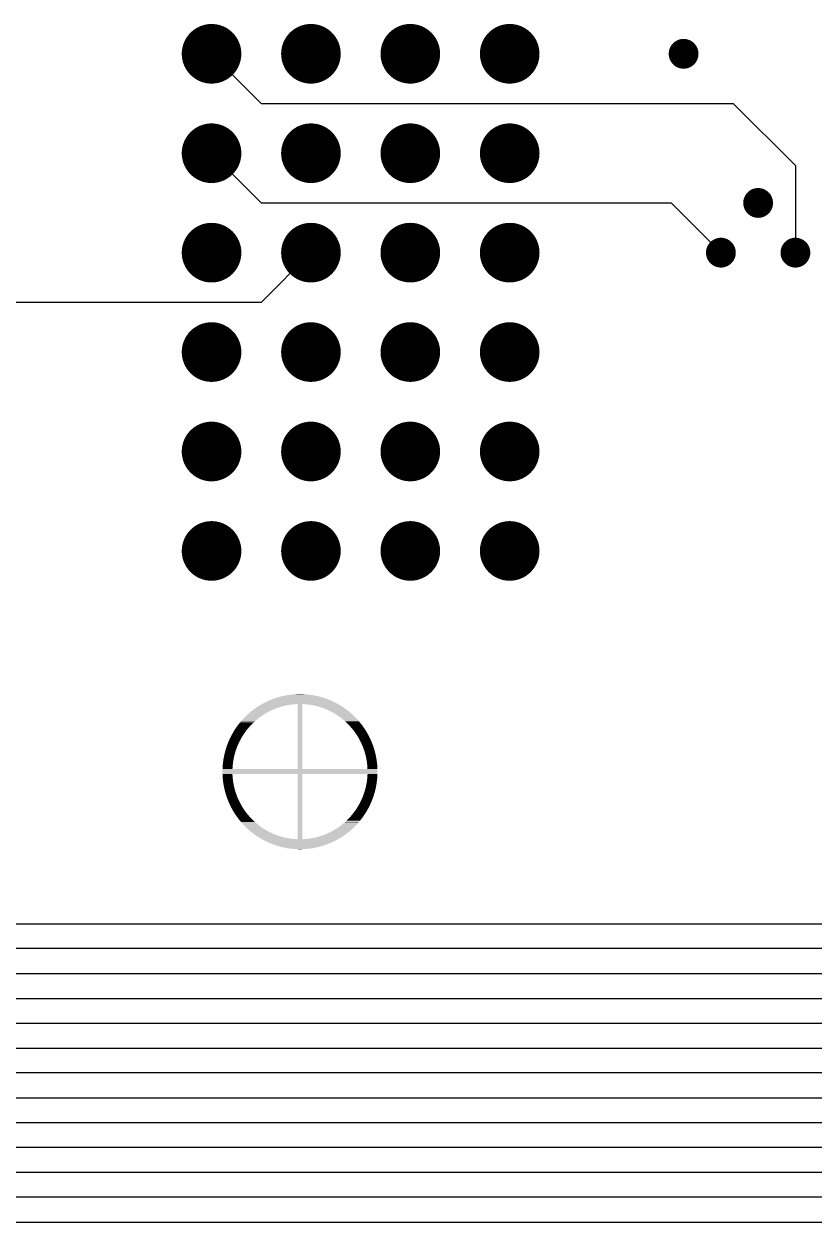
# Model space of a CAD drawing. Extents: x 295 to 953, y 10 to 290.
# Drawn here: x 651.51 to 671.7, y 103.99 to 134.6 of the extents above; entities that cross this region are included whole.
import ezdxf

# ---------------------------------------------------------------- set-up
doc = ezdxf.new("R2010")
doc.units = 0
doc.header["$LTSCALE"] = 5
doc.header["$MEASUREMENT"] = 0
doc.layers.get('0').update_dxf_attribs({"linetype": 'CONTINUOUS', "lineweight": 25})
doc.layers.add('DV-ABPB-A4_IN2', color=3, linetype='CONTINUOUS')

msp = doc.modelspace()

# ---------------------------------------------------------------- linework, layer by layer
at = {"color": 7}
for points, const_width in [([(655.919, 133.833, 1), (656.681, 133.833, 1)], 0.762), ([(658.459, 133.833, 1), (659.221, 133.833, 1)], 0.762), ([(660.999, 133.833, 1), (661.761, 133.833, 1)], 0.762), ([(663.539, 133.833, 1), (664.301, 133.833, 1)], 0.762), ([(668.174, 133.833, 1), (668.555, 133.833, 1)], 0.381), ([(655.919, 131.293, 1), (656.681, 131.293, 1)], 0.762), ([(658.459, 131.293, 1), (659.221, 131.293, 1)], 0.762), ([(660.999, 131.293, 1), (661.761, 131.293, 1)], 0.762), ([(663.539, 131.293, 1), (664.301, 131.293, 1)], 0.762), ([(670.079, 130.023, 1), (670.46, 130.023, 1)], 0.381), ([(655.919, 128.753, 1), (656.681, 128.753, 1)], 0.762), ([(658.459, 128.753, 1), (659.221, 128.753, 1)], 0.762), ([(660.999, 128.753, 1), (661.761, 128.753, 1)], 0.762), ([(663.539, 128.753, 1), (664.301, 128.753, 1)], 0.762), ([(669.127, 128.753, 1), (669.508, 128.753, 1)], 0.381), ([(671.032, 128.753, 1), (671.413, 128.753, 1)], 0.381), ([(655.919, 126.213, 1), (656.681, 126.213, 1)], 0.762), ([(658.459, 126.213, 1), (659.221, 126.213, 1)], 0.762), ([(660.999, 126.213, 1), (661.761, 126.213, 1)], 0.762), ([(663.539, 126.213, 1), (664.301, 126.213, 1)], 0.762), ([(655.919, 123.673, 1), (656.681, 123.673, 1)], 0.762), ([(658.459, 123.673, 1), (659.221, 123.673, 1)], 0.762), ([(660.999, 123.673, 1), (661.761, 123.673, 1)], 0.762), ([(663.539, 123.673, 1), (664.301, 123.673, 1)], 0.762), ([(655.919, 121.133, 1), (656.681, 121.133, 1)], 0.762), ([(658.459, 121.133, 1), (659.221, 121.133, 1)], 0.762), ([(660.999, 121.133, 1), (661.761, 121.133, 1)], 0.762), ([(663.539, 121.133, 1), (664.301, 121.133, 1)], 0.762)]:
    msp.add_lwpolyline(points, format="xyb", close=True, dxfattribs=dict(at, const_width=const_width))
for points in [[(657.592, 117.223), (657.642, 117.25), (659.529, 117.223), (659.479, 117.25)], [(657.642, 117.25), (657.647, 117.253), (659.479, 117.25), (659.473, 117.253)], [(657.647, 117.253), (657.699, 117.279), (659.473, 117.253), (659.422, 117.279)], [(657.699, 117.279), (657.704, 117.281), (659.422, 117.279), (659.416, 117.281)], [(657.704, 117.281), (657.757, 117.305), (659.416, 117.281), (659.364, 117.305)], [(657.757, 117.305), (657.762, 117.308), (659.364, 117.305), (659.359, 117.308)], [(657.762, 117.308), (657.815, 117.33), (659.359, 117.308), (659.306, 117.33)], [(657.815, 117.33), (657.82, 117.332), (659.306, 117.33), (659.3, 117.332)], [(657.82, 117.332), (657.874, 117.353), (659.3, 117.332), (659.247, 117.353)], [(657.874, 117.353), (657.88, 117.355), (659.247, 117.353), (659.241, 117.355)], [(657.88, 117.355), (657.934, 117.374), (659.241, 117.355), (659.187, 117.374)], [(657.934, 117.374), (657.939, 117.376), (659.187, 117.374), (659.181, 117.376)], [(657.939, 117.376), (657.995, 117.393), (659.181, 117.376), (659.126, 117.393)], [(657.995, 117.393), (658, 117.395), (659.126, 117.393), (659.12, 117.395)], [(658, 117.395), (658.056, 117.41), (659.12, 117.395), (659.065, 117.41)], [(658.056, 117.41), (658.061, 117.412), (659.065, 117.41), (659.059, 117.412)], [(658.061, 117.412), (658.117, 117.425), (659.059, 117.412), (659.004, 117.425)], [(658.117, 117.425), (658.123, 117.427), (659.004, 117.425), (658.997, 117.427)], [(658.123, 117.427), (658.179, 117.439), (658.997, 117.427), (658.942, 117.439)], [(658.179, 117.439), (658.185, 117.44), (658.942, 117.439), (658.935, 117.44)], [(658.185, 117.44), (658.242, 117.45), (658.935, 117.44), (658.879, 117.45)], [(658.242, 117.45), (658.247, 117.451), (658.879, 117.45), (658.873, 117.451)], [(658.247, 117.451), (658.305, 117.459), (658.873, 117.451), (658.816, 117.459)], [(658.305, 117.459), (658.31, 117.46), (658.816, 117.459), (658.81, 117.46)], [(658.31, 117.46), (658.368, 117.466), (658.81, 117.46), (658.753, 117.466)], [(658.368, 117.466), (658.373, 117.467), (658.753, 117.466), (658.746, 117.467)], [(658.373, 117.467), (658.432, 117.471), (658.746, 117.467), (658.69, 117.471)], [(658.432, 117.471), (658.436, 117.472), (658.69, 117.471), (658.682, 117.472)], [(658.436, 117.472), (658.496, 117.475), (658.682, 117.472), (658.627, 117.475)], [(658.496, 117.475), (658.5, 117.475), (658.627, 117.475), (658.616, 117.475)], [(658.5, 117.475), (658.563, 117.476), (658.616, 117.475), (658.563, 117.476)], [(657.165, 116.9), (657.185, 116.921), (657.557, 116.9), (657.587, 116.921)], [(657.185, 116.921), (657.199, 116.934), (657.587, 116.921), (657.606, 116.934)], [(657.199, 116.934), (657.232, 116.964), (657.606, 116.934), (657.653, 116.964)], [(657.232, 116.964), (657.234, 116.966), (657.653, 116.964), (657.656, 116.966)], [(657.234, 116.966), (657.268, 116.996), (657.656, 116.966), (657.707, 116.996)], [(657.268, 116.996), (657.279, 117.006), (657.707, 116.996), (657.725, 117.006)], [(657.279, 117.006), (657.302, 117.024), (657.725, 117.006), (657.759, 117.024)], [(657.302, 117.024), (657.328, 117.046), (657.759, 117.024), (657.802, 117.046)], [(657.328, 117.046), (657.335, 117.051), (657.802, 117.046), (657.812, 117.051)], [(657.335, 117.051), (657.367, 117.076), (657.812, 117.051), (657.865, 117.076)], [(657.367, 117.076), (657.379, 117.085), (657.865, 117.076), (657.887, 117.085)], [(657.379, 117.085), (657.398, 117.099), (657.887, 117.085), (657.92, 117.099)], [(657.398, 117.099), (657.427, 117.12), (657.92, 117.099), (657.975, 117.12)], [(657.427, 117.12), (657.43, 117.122), (657.975, 117.12), (657.982, 117.122)], [(657.43, 117.122), (657.455, 117.139), (657.982, 117.122), (658.031, 117.139)], [(657.455, 117.139), (657.481, 117.156), (658.031, 117.139), (658.088, 117.156)], [(657.481, 117.156), (657.483, 117.157), (658.088, 117.156), (658.093, 117.157)], [(657.483, 117.157), (657.505, 117.171), (658.093, 117.157), (658.145, 117.171)], [(657.505, 117.171), (657.526, 117.184), (658.145, 117.171), (658.203, 117.184)], [(657.526, 117.184), (657.537, 117.191), (658.203, 117.184), (658.236, 117.191)], [(657.537, 117.191), (657.545, 117.196), (658.236, 117.191), (658.261, 117.196)], [(657.545, 117.196), (657.561, 117.205), (658.261, 117.196), (658.32, 117.205)], [(657.561, 117.205), (657.573, 117.212), (658.32, 117.205), (658.379, 117.212)], [(657.573, 117.212), (657.582, 117.217), (658.379, 117.212), (658.438, 117.217)], [(657.582, 117.217), (657.588, 117.221), (658.438, 117.217), (658.497, 117.221)], [(657.588, 117.221), (657.592, 117.223), (659.533, 117.221), (659.529, 117.223)], [(658.497, 115.558), (658.497, 117.221), (658.624, 115.558), (658.624, 117.221)], [(658.64, 117.22), (658.624, 117.221), (659.534, 117.22), (659.533, 117.221)], [(658.662, 117.219), (658.64, 117.22), (659.536, 117.219), (659.534, 117.22)], [(658.721, 117.214), (658.662, 117.219), (659.544, 117.214), (659.536, 117.219)], [(658.78, 117.208), (658.721, 117.214), (659.555, 117.208), (659.544, 117.214)], [(658.839, 117.199), (658.78, 117.208), (659.57, 117.199), (659.555, 117.208)], [(658.897, 117.189), (658.839, 117.199), (659.588, 117.189), (659.57, 117.199)], [(658.901, 117.188), (658.897, 117.189), (659.589, 117.188), (659.588, 117.189)], [(658.955, 117.176), (658.901, 117.188), (659.608, 117.176), (659.589, 117.188)], [(659.013, 117.161), (658.955, 117.176), (659.631, 117.161), (659.608, 117.176)], [(659.039, 117.154), (659.013, 117.161), (659.643, 117.154), (659.631, 117.161)], [(659.069, 117.145), (659.039, 117.154), (659.656, 117.145), (659.643, 117.154)], [(659.126, 117.127), (659.069, 117.145), (659.683, 117.127), (659.656, 117.145)], [(659.148, 117.118), (659.126, 117.127), (659.695, 117.118), (659.683, 117.127)], [(659.181, 117.106), (659.148, 117.118), (659.712, 117.106), (659.695, 117.118)], [(659.236, 117.084), (659.181, 117.106), (659.743, 117.084), (659.712, 117.106)], [(659.242, 117.081), (659.236, 117.084), (659.747, 117.081), (659.743, 117.084)], [(659.29, 117.06), (659.242, 117.081), (659.774, 117.06), (659.747, 117.081)], [(659.326, 117.042), (659.29, 117.06), (659.797, 117.042), (659.774, 117.06)], [(659.344, 117.034), (659.326, 117.042), (659.807, 117.034), (659.797, 117.042)], [(659.396, 117.006), (659.344, 117.034), (659.841, 117.006), (659.807, 117.034)], [(659.403, 117.002), (659.396, 117.006), (659.846, 117.002), (659.841, 117.006)], [(659.447, 116.977), (659.403, 117.002), (659.875, 116.977), (659.846, 117.002)], [(659.474, 116.96), (659.447, 116.977), (659.893, 116.96), (659.875, 116.977)], [(659.498, 116.945), (659.474, 116.96), (659.909, 116.945), (659.893, 116.96)], [(659.54, 116.917), (659.498, 116.945), (659.94, 116.917), (659.909, 116.945)], [(656.903, 116.579), (656.931, 116.621), (657.216, 116.579), (657.251, 116.621)], [(656.931, 116.621), (656.938, 116.632), (657.251, 116.621), (657.261, 116.632)], [(656.938, 116.632), (656.963, 116.666), (657.261, 116.632), (657.291, 116.666)], [(656.963, 116.666), (656.975, 116.683), (657.291, 116.666), (657.308, 116.683)], [(656.975, 116.683), (656.995, 116.708), (657.308, 116.683), (657.332, 116.708)], [(656.995, 116.708), (657.014, 116.733), (657.332, 116.708), (657.357, 116.733)], [(657.014, 116.733), (657.028, 116.75), (657.357, 116.733), (657.374, 116.75)], [(657.028, 116.75), (657.055, 116.782), (657.374, 116.75), (657.41, 116.782)], [(657.055, 116.782), (657.061, 116.79), (657.41, 116.782), (657.418, 116.79)], [(657.061, 116.79), (657.095, 116.828), (657.418, 116.79), (657.463, 116.828)], [(657.095, 116.828), (657.097, 116.83), (657.463, 116.828), (657.465, 116.83)], [(657.097, 116.83), (657.13, 116.865), (657.465, 116.83), (657.509, 116.865)], [(657.13, 116.865), (657.14, 116.876), (657.509, 116.865), (657.524, 116.876)], [(657.14, 116.876), (657.165, 116.9), (657.524, 116.876), (657.557, 116.9)], [(659.547, 116.912), (659.54, 116.917), (659.944, 116.912), (659.94, 116.917)], [(659.595, 116.878), (659.547, 116.912), (659.979, 116.878), (659.944, 116.912)], [(659.602, 116.872), (659.595, 116.878), (659.985, 116.872), (659.979, 116.878)], [(659.642, 116.841), (659.602, 116.872), (660.013, 116.841), (659.985, 116.872)], [(659.661, 116.825), (659.642, 116.841), (660.028, 116.825), (660.013, 116.841)], [(659.687, 116.803), (659.661, 116.825), (660.047, 116.803), (660.028, 116.825)], [(659.716, 116.778), (659.687, 116.803), (660.07, 116.778), (660.047, 116.803)], [(659.731, 116.764), (659.716, 116.778), (660.081, 116.764), (660.07, 116.778)], [(659.768, 116.729), (659.731, 116.764), (660.11, 116.729), (660.081, 116.764)], [(659.774, 116.723), (659.768, 116.729), (660.114, 116.723), (660.11, 116.729)], [(659.816, 116.681), (659.774, 116.723), (660.147, 116.681), (660.114, 116.723)], [(659.818, 116.678), (659.816, 116.681), (660.149, 116.678), (660.147, 116.681)], [(659.856, 116.637), (659.818, 116.678), (660.179, 116.637), (660.149, 116.678)], [(659.864, 116.627), (659.856, 116.637), (660.186, 116.627), (660.179, 116.637)], [(659.894, 116.592), (659.864, 116.627), (660.21, 116.592), (660.186, 116.627)], [(656.751, 116.301), (656.764, 116.33), (657.033, 116.301), (657.049, 116.33)], [(656.764, 116.33), (656.778, 116.359), (657.049, 116.33), (657.065, 116.359)], [(656.778, 116.359), (656.789, 116.382), (657.065, 116.359), (657.078, 116.382)], [(656.789, 116.382), (656.806, 116.415), (657.078, 116.382), (657.099, 116.415)], [(656.806, 116.415), (656.815, 116.432), (657.099, 116.415), (657.11, 116.432)], [(656.815, 116.432), (656.837, 116.471), (657.11, 116.432), (657.136, 116.471)], [(656.837, 116.471), (656.842, 116.481), (657.136, 116.471), (657.143, 116.481)], [(656.842, 116.481), (656.869, 116.526), (657.143, 116.481), (657.175, 116.526)], [(656.869, 116.526), (656.871, 116.529), (657.175, 116.526), (657.177, 116.529)], [(656.871, 116.529), (656.9, 116.576), (657.177, 116.529), (657.214, 116.576)], [(656.9, 116.576), (656.903, 116.579), (657.214, 116.576), (657.216, 116.579)], [(659.908, 116.574), (659.894, 116.592), (660.221, 116.574), (660.21, 116.592)], [(659.931, 116.546), (659.908, 116.574), (660.239, 116.546), (660.221, 116.574)], [(659.949, 116.521), (659.931, 116.546), (660.255, 116.521), (660.239, 116.546)], [(659.966, 116.498), (659.949, 116.521), (660.268, 116.498), (660.255, 116.521)], [(659.988, 116.466), (659.966, 116.498), (660.287, 116.466), (660.268, 116.498)], [(660, 116.449), (659.988, 116.466), (660.296, 116.449), (660.287, 116.466)], [(660.025, 116.41), (660, 116.449), (660.317, 116.41), (660.296, 116.449)], [(660.032, 116.399), (660.025, 116.41), (660.323, 116.399), (660.317, 116.41)], [(660.059, 116.353), (660.032, 116.399), (660.346, 116.353), (660.323, 116.399)], [(660.062, 116.348), (660.059, 116.353), (660.348, 116.348), (660.346, 116.353)], [(660.09, 116.296), (660.062, 116.348), (660.372, 116.296), (660.348, 116.348)], [(656.631, 115.947), (656.645, 116.002), (656.893, 115.947), (656.909, 116.002)], [(656.645, 116.002), (656.646, 116.004), (656.909, 116.002), (656.91, 116.004)], [(656.646, 116.004), (656.662, 116.06), (656.91, 116.004), (656.928, 116.06)], [(656.662, 116.06), (656.663, 116.063), (656.928, 116.06), (656.93, 116.063)], [(656.663, 116.063), (656.679, 116.116), (656.93, 116.063), (656.949, 116.116)], [(656.679, 116.116), (656.682, 116.124), (656.949, 116.116), (656.952, 116.124)], [(656.682, 116.124), (656.698, 116.17), (656.952, 116.124), (656.971, 116.17)], [(656.698, 116.17), (656.703, 116.184), (656.971, 116.17), (656.977, 116.184)], [(656.703, 116.184), (656.719, 116.225), (656.977, 116.184), (656.995, 116.225)], [(656.719, 116.225), (656.726, 116.243), (656.995, 116.225), (657.004, 116.243)], [(656.726, 116.243), (656.741, 116.278), (657.004, 116.243), (657.021, 116.278)], [(656.741, 116.278), (656.751, 116.301), (657.021, 116.278), (657.033, 116.301)], [(660.117, 116.243), (660.09, 116.296), (660.394, 116.243), (660.372, 116.296)], [(660.12, 116.237), (660.117, 116.243), (660.397, 116.237), (660.394, 116.243)], [(660.142, 116.189), (660.12, 116.237), (660.415, 116.189), (660.397, 116.237)], [(660.146, 116.178), (660.142, 116.189), (660.42, 116.178), (660.415, 116.189)], [(660.164, 116.135), (660.146, 116.178), (660.435, 116.135), (660.42, 116.178)], [(660.171, 116.118), (660.164, 116.135), (660.441, 116.118), (660.435, 116.135)], [(660.185, 116.079), (660.171, 116.118), (660.453, 116.079), (660.441, 116.118)], [(660.193, 116.058), (660.185, 116.079), (660.46, 116.058), (660.453, 116.079)], [(660.205, 116.023), (660.193, 116.058), (660.469, 116.023), (660.46, 116.058)], [(660.213, 115.997), (660.205, 116.023), (660.477, 115.997), (660.469, 116.023)], [(656.589, 115.691), (656.592, 115.714), (656.845, 115.691), (656.847, 115.714)], [(656.592, 115.714), (656.596, 115.754), (656.847, 115.714), (656.853, 115.754)], [(656.596, 115.754), (656.599, 115.773), (656.853, 115.754), (656.856, 115.773)], [(656.599, 115.773), (656.605, 115.816), (656.856, 115.773), (656.864, 115.816)], [(656.605, 115.816), (656.608, 115.831), (656.864, 115.816), (656.866, 115.831)], [(656.608, 115.831), (656.617, 115.879), (656.866, 115.831), (656.877, 115.879)], [(656.617, 115.879), (656.619, 115.889), (656.877, 115.879), (656.879, 115.889)], [(656.619, 115.889), (656.63, 115.941), (656.879, 115.889), (656.892, 115.941)], [(656.63, 115.941), (656.631, 115.947), (656.892, 115.941), (656.893, 115.947)], [(660.222, 115.967), (660.213, 115.997), (660.484, 115.967), (660.477, 115.997)], [(660.23, 115.935), (660.222, 115.967), (660.492, 115.935), (660.484, 115.967)], [(660.237, 115.909), (660.23, 115.935), (660.497, 115.909), (660.492, 115.935)], [(660.245, 115.873), (660.237, 115.909), (660.505, 115.873), (660.497, 115.909)], [(660.25, 115.852), (660.245, 115.873), (660.509, 115.852), (660.505, 115.873)], [(660.258, 115.81), (660.25, 115.852), (660.516, 115.81), (660.509, 115.852)], [(660.261, 115.793), (660.258, 115.81), (660.519, 115.793), (660.516, 115.81)], [(660.269, 115.748), (660.261, 115.793), (660.525, 115.748), (660.519, 115.793)], [(660.271, 115.735), (660.269, 115.748), (660.527, 115.735), (660.525, 115.748)], [(660.277, 115.685), (660.271, 115.735), (660.532, 115.685), (660.527, 115.735)], [(656.579, 115.495), (656.58, 115.558), (660.541, 115.495), (660.54, 115.558)], [(656.58, 115.431), (656.579, 115.495), (660.54, 115.431), (660.541, 115.495)], [(656.58, 115.564), (656.582, 115.597), (656.835, 115.564), (656.836, 115.597)], [(656.58, 115.558), (656.58, 115.564), (656.834, 115.558), (656.835, 115.564)], [(656.583, 115.372), (656.58, 115.431), (656.837, 115.372), (656.834, 115.431)], [(656.582, 115.597), (656.584, 115.627), (656.836, 115.597), (656.838, 115.627)], [(656.584, 115.627), (656.586, 115.656), (656.838, 115.627), (656.841, 115.656)], [(656.586, 115.656), (656.589, 115.691), (656.841, 115.656), (656.845, 115.691)], [(658.497, 113.768), (658.497, 115.431), (658.624, 113.768), (658.624, 115.431)], [(660.278, 115.676), (660.277, 115.685), (660.533, 115.676), (660.532, 115.685)], [(660.283, 115.621), (660.278, 115.676), (660.537, 115.621), (660.533, 115.676)], [(660.282, 115.362), (660.284, 115.392), (660.537, 115.362), (660.539, 115.392)], [(660.283, 115.617), (660.283, 115.621), (660.538, 115.617), (660.537, 115.621)], [(660.286, 115.558), (660.283, 115.617), (660.54, 115.558), (660.538, 115.617)], [(660.284, 115.392), (660.286, 115.425), (660.539, 115.392), (660.54, 115.425)], [(660.286, 115.425), (660.286, 115.431), (660.54, 115.425), (660.54, 115.431)], [(656.583, 115.368), (656.583, 115.372), (656.838, 115.368), (656.837, 115.372)], [(656.588, 115.313), (656.583, 115.368), (656.843, 115.313), (656.838, 115.368)], [(656.588, 115.304), (656.588, 115.313), (656.844, 115.304), (656.843, 115.313)], [(656.594, 115.254), (656.588, 115.304), (656.85, 115.254), (656.844, 115.304)], [(656.595, 115.241), (656.594, 115.254), (656.852, 115.241), (656.85, 115.254)], [(656.602, 115.196), (656.595, 115.241), (656.859, 115.196), (656.852, 115.241)], [(656.604, 115.179), (656.602, 115.196), (656.862, 115.179), (656.859, 115.196)], [(656.612, 115.137), (656.604, 115.179), (656.87, 115.137), (656.862, 115.179)], [(656.616, 115.116), (656.612, 115.137), (656.875, 115.116), (656.87, 115.137)], [(656.623, 115.08), (656.616, 115.116), (656.884, 115.08), (656.875, 115.116)], [(660.229, 115.048), (660.242, 115.1), (660.491, 115.048), (660.502, 115.1)], [(660.242, 115.1), (660.244, 115.11), (660.502, 115.1), (660.504, 115.11)], [(660.244, 115.11), (660.254, 115.158), (660.504, 115.11), (660.512, 115.158)], [(660.254, 115.158), (660.257, 115.173), (660.512, 115.158), (660.515, 115.173)], [(660.257, 115.173), (660.265, 115.216), (660.515, 115.173), (660.522, 115.216)], [(660.265, 115.216), (660.268, 115.235), (660.522, 115.216), (660.524, 115.235)], [(660.268, 115.235), (660.273, 115.275), (660.524, 115.235), (660.529, 115.275)], [(660.273, 115.275), (660.276, 115.298), (660.529, 115.275), (660.532, 115.298)], [(660.276, 115.298), (660.28, 115.333), (660.532, 115.298), (660.535, 115.333)], [(660.28, 115.333), (660.282, 115.362), (660.535, 115.333), (660.537, 115.362)], [(656.629, 115.054), (656.623, 115.08), (656.89, 115.054), (656.884, 115.08)], [(656.636, 115.022), (656.629, 115.054), (656.899, 115.022), (656.89, 115.054)], [(656.644, 114.992), (656.636, 115.022), (656.908, 114.992), (656.899, 115.022)], [(656.651, 114.966), (656.644, 114.992), (656.916, 114.966), (656.908, 114.992)], [(656.661, 114.931), (656.651, 114.966), (656.928, 114.931), (656.916, 114.966)], [(656.668, 114.91), (656.661, 114.931), (656.935, 114.91), (656.928, 114.931)], [(656.68, 114.871), (656.668, 114.91), (656.95, 114.871), (656.935, 114.91)], [(656.686, 114.854), (656.68, 114.871), (656.956, 114.854), (656.95, 114.871)], [(656.701, 114.811), (656.686, 114.854), (656.974, 114.811), (656.956, 114.854)], [(656.705, 114.8), (656.701, 114.811), (656.979, 114.8), (656.974, 114.811)], [(656.724, 114.752), (656.705, 114.8), (657.001, 114.752), (656.979, 114.8)], [(660.126, 114.764), (660.144, 114.805), (660.402, 114.764), (660.418, 114.805)], [(660.144, 114.805), (660.15, 114.819), (660.418, 114.805), (660.422, 114.819)], [(660.15, 114.819), (660.169, 114.865), (660.422, 114.819), (660.439, 114.865)], [(660.169, 114.865), (660.172, 114.873), (660.439, 114.865), (660.442, 114.873)], [(660.172, 114.873), (660.191, 114.926), (660.442, 114.873), (660.458, 114.926)], [(660.191, 114.926), (660.192, 114.929), (660.458, 114.926), (660.459, 114.929)], [(660.192, 114.929), (660.211, 114.985), (660.459, 114.929), (660.475, 114.985)], [(660.211, 114.987), (660.227, 115.042), (660.475, 114.987), (660.489, 115.042)], [(660.211, 114.985), (660.211, 114.987), (660.475, 114.985), (660.475, 114.987)], [(660.227, 115.042), (660.229, 115.048), (660.489, 115.042), (660.491, 115.048)], [(656.726, 114.746), (656.724, 114.752), (657.004, 114.746), (657.001, 114.752)], [(656.748, 114.693), (656.726, 114.746), (657.03, 114.693), (657.004, 114.746)], [(656.773, 114.641), (656.749, 114.693), (657.059, 114.641), (657.03, 114.693)], [(656.775, 114.636), (656.773, 114.641), (657.062, 114.636), (657.059, 114.641)], [(656.798, 114.59), (656.775, 114.636), (657.089, 114.59), (657.062, 114.636)], [(656.803, 114.579), (656.798, 114.59), (657.096, 114.579), (657.089, 114.59)], [(656.824, 114.54), (656.803, 114.579), (657.121, 114.54), (657.096, 114.579)], [(656.834, 114.523), (656.824, 114.54), (657.132, 114.523), (657.121, 114.54)], [(656.852, 114.491), (656.834, 114.523), (657.154, 114.491), (657.132, 114.523)], [(656.866, 114.468), (656.852, 114.491), (657.171, 114.468), (657.154, 114.491)], [(659.946, 114.463), (659.978, 114.508), (660.252, 114.463), (660.278, 114.508)], [(659.978, 114.508), (659.985, 114.518), (660.278, 114.508), (660.284, 114.518)], [(659.985, 114.518), (660.011, 114.557), (660.284, 114.518), (660.306, 114.557)], [(660.011, 114.557), (660.021, 114.574), (660.306, 114.557), (660.314, 114.574)], [(660.021, 114.574), (660.042, 114.607), (660.314, 114.574), (660.332, 114.607)], [(660.042, 114.607), (660.055, 114.63), (660.332, 114.607), (660.343, 114.63)], [(660.055, 114.63), (660.072, 114.659), (660.343, 114.63), (660.356, 114.659)], [(660.072, 114.659), (660.087, 114.688), (660.356, 114.659), (660.37, 114.688)], [(660.087, 114.688), (660.1, 114.711), (660.37, 114.688), (660.38, 114.711)], [(660.1, 114.711), (660.117, 114.746), (660.38, 114.711), (660.395, 114.746)], [(660.117, 114.746), (660.126, 114.764), (660.395, 114.746), (660.402, 114.764)], [(656.881, 114.443), (656.866, 114.468), (657.19, 114.443), (657.171, 114.468)], [(656.899, 114.415), (656.881, 114.443), (657.213, 114.415), (657.19, 114.443)], [(656.911, 114.397), (656.899, 114.415), (657.227, 114.397), (657.213, 114.415)], [(656.935, 114.362), (656.911, 114.397), (657.256, 114.362), (657.227, 114.397)], [(656.942, 114.352), (656.935, 114.362), (657.265, 114.352), (657.256, 114.362)], [(656.972, 114.311), (656.942, 114.352), (657.303, 114.311), (657.265, 114.352)], [(656.974, 114.308), (656.972, 114.311), (657.305, 114.308), (657.303, 114.311)], [(657.006, 114.266), (656.974, 114.308), (657.346, 114.266), (657.305, 114.308)], [(657.011, 114.26), (657.006, 114.266), (657.352, 114.26), (657.346, 114.266)], [(657.04, 114.225), (657.011, 114.26), (657.389, 114.225), (657.352, 114.26)], [(657.051, 114.211), (657.04, 114.225), (657.405, 114.211), (657.389, 114.225)], [(657.073, 114.186), (657.051, 114.211), (657.433, 114.186), (657.405, 114.211)], [(657.093, 114.164), (657.073, 114.186), (657.46, 114.164), (657.433, 114.186)], [(659.658, 114.161), (659.703, 114.199), (660.025, 114.161), (660.059, 114.199)], [(659.703, 114.199), (659.711, 114.207), (660.059, 114.199), (660.066, 114.207)], [(659.711, 114.207), (659.747, 114.239), (660.066, 114.207), (660.093, 114.239)], [(659.747, 114.239), (659.763, 114.256), (660.093, 114.239), (660.106, 114.256)], [(659.763, 114.256), (659.789, 114.281), (660.106, 114.256), (660.126, 114.281)], [(659.789, 114.281), (659.813, 114.306), (660.126, 114.281), (660.145, 114.306)], [(659.813, 114.306), (659.83, 114.323), (660.145, 114.306), (660.158, 114.323)], [(659.83, 114.323), (659.86, 114.357), (660.158, 114.323), (660.182, 114.357)], [(659.86, 114.357), (659.869, 114.368), (660.182, 114.357), (660.19, 114.368)], [(659.869, 114.368), (659.904, 114.41), (660.19, 114.368), (660.218, 114.41)], [(659.904, 114.41), (659.907, 114.413), (660.218, 114.41), (660.22, 114.413)], [(659.907, 114.413), (659.943, 114.46), (660.22, 114.413), (660.25, 114.46)], [(659.943, 114.46), (659.946, 114.463), (660.25, 114.46), (660.252, 114.463)], [(657.108, 114.148), (657.093, 114.164), (657.479, 114.148), (657.46, 114.164)], [(657.136, 114.117), (657.108, 114.148), (657.518, 114.117), (657.479, 114.148)], [(657.142, 114.111), (657.136, 114.117), (657.526, 114.111), (657.518, 114.117)], [(657.177, 114.077), (657.142, 114.111), (657.574, 114.077), (657.526, 114.111)], [(657.181, 114.072), (657.177, 114.077), (657.58, 114.072), (657.574, 114.077)], [(657.211, 114.044), (657.181, 114.072), (657.623, 114.044), (657.58, 114.072)], [(657.227, 114.029), (657.211, 114.044), (657.647, 114.029), (657.623, 114.044)], [(657.246, 114.012), (657.227, 114.029), (657.673, 114.012), (657.647, 114.029)], [(657.275, 113.987), (657.246, 114.012), (657.718, 113.987), (657.673, 114.012)], [(657.28, 113.983), (657.275, 113.987), (657.725, 113.983), (657.718, 113.987)], [(657.313, 113.955), (657.28, 113.983), (657.777, 113.955), (657.725, 113.983)], [(657.324, 113.947), (657.313, 113.955), (657.794, 113.947), (657.777, 113.955)], [(657.346, 113.929), (657.324, 113.947), (657.83, 113.929), (657.794, 113.947)], [(657.374, 113.908), (657.346, 113.929), (657.878, 113.908), (657.83, 113.929)], [(657.378, 113.905), (657.374, 113.908), (657.884, 113.905), (657.878, 113.908)], [(657.408, 113.883), (657.378, 113.905), (657.939, 113.883), (657.884, 113.905)], [(657.425, 113.871), (657.408, 113.883), (657.973, 113.871), (657.939, 113.883)], [(657.437, 113.862), (657.425, 113.871), (657.995, 113.862), (657.973, 113.871)], [(657.465, 113.844), (657.437, 113.862), (658.051, 113.844), (657.995, 113.862)], [(659.089, 113.85), (659.139, 113.867), (659.665, 113.85), (659.69, 113.867)], [(659.139, 113.867), (659.145, 113.869), (659.69, 113.867), (659.693, 113.869)], [(659.145, 113.869), (659.201, 113.89), (659.693, 113.869), (659.723, 113.89)], [(659.201, 113.89), (659.234, 113.904), (659.723, 113.89), (659.742, 113.904)], [(659.234, 113.904), (659.255, 113.913), (659.742, 113.904), (659.754, 113.913)], [(659.255, 113.913), (659.309, 113.938), (659.754, 113.913), (659.786, 113.938)], [(659.309, 113.938), (659.319, 113.943), (659.786, 113.938), (659.792, 113.943)], [(659.319, 113.943), (659.362, 113.965), (659.792, 113.943), (659.819, 113.965)], [(659.362, 113.965), (659.396, 113.983), (659.819, 113.965), (659.841, 113.983)], [(659.396, 113.983), (659.414, 113.993), (659.841, 113.983), (659.853, 113.993)], [(659.414, 113.993), (659.465, 114.023), (659.853, 113.993), (659.887, 114.023)], [(659.465, 114.023), (659.468, 114.025), (659.887, 114.023), (659.889, 114.025)], [(659.468, 114.025), (659.515, 114.055), (659.889, 114.025), (659.921, 114.055)], [(659.515, 114.055), (659.534, 114.068), (659.921, 114.055), (659.935, 114.068)], [(659.534, 114.068), (659.564, 114.089), (659.935, 114.068), (659.956, 114.089)], [(659.564, 114.089), (659.597, 114.113), (659.956, 114.089), (659.98, 114.113)], [(659.597, 114.113), (659.611, 114.124), (659.98, 114.113), (659.991, 114.124)], [(659.611, 114.124), (659.656, 114.159), (659.991, 114.124), (660.024, 114.159)], [(659.656, 114.159), (659.658, 114.161), (660.024, 114.159), (660.025, 114.161)], [(657.478, 113.835), (657.465, 113.844), (658.082, 113.835), (658.051, 113.844)], [(657.49, 113.828), (657.478, 113.835), (658.108, 113.828), (658.082, 113.835)], [(657.513, 113.813), (657.49, 113.828), (658.165, 113.813), (658.108, 113.828)], [(657.532, 113.801), (657.513, 113.813), (658.22, 113.801), (658.165, 113.813)], [(657.533, 113.8), (657.532, 113.801), (658.223, 113.8), (658.22, 113.801)], [(657.551, 113.79), (657.533, 113.8), (658.282, 113.79), (658.223, 113.8)], [(657.566, 113.781), (657.551, 113.79), (658.34, 113.781), (658.282, 113.79)], [(657.577, 113.775), (657.566, 113.781), (658.399, 113.775), (658.34, 113.781)], [(657.584, 113.77), (657.577, 113.775), (658.458, 113.77), (658.399, 113.775)], [(657.586, 113.769), (657.584, 113.77), (658.481, 113.769), (658.458, 113.77)], [(657.588, 113.768), (657.586, 113.769), (658.497, 113.768), (658.481, 113.769)], [(657.592, 113.766), (657.588, 113.768), (659.529, 113.766), (659.533, 113.768)], [(657.642, 113.739), (657.592, 113.766), (659.478, 113.739), (659.529, 113.766)], [(657.648, 113.736), (657.642, 113.739), (659.473, 113.736), (659.478, 113.739)], [(657.699, 113.71), (657.648, 113.736), (659.422, 113.71), (659.473, 113.736)], [(657.704, 113.708), (657.699, 113.71), (659.416, 113.708), (659.422, 113.71)], [(657.756, 113.684), (657.704, 113.708), (659.364, 113.684), (659.416, 113.708)], [(657.762, 113.681), (657.756, 113.684), (659.359, 113.681), (659.364, 113.684)], [(657.815, 113.659), (657.762, 113.681), (659.306, 113.659), (659.359, 113.681)], [(657.821, 113.657), (657.815, 113.659), (659.3, 113.657), (659.306, 113.659)], [(657.874, 113.636), (657.821, 113.657), (659.246, 113.636), (659.3, 113.657)], [(657.88, 113.634), (657.874, 113.636), (659.241, 113.634), (659.246, 113.636)], [(657.934, 113.615), (657.88, 113.634), (659.187, 113.615), (659.241, 113.634)], [(657.94, 113.613), (657.934, 113.615), (659.181, 113.613), (659.187, 113.615)], [(657.994, 113.596), (657.94, 113.613), (659.126, 113.596), (659.181, 113.613)], [(658, 113.594), (657.994, 113.596), (659.121, 113.594), (659.126, 113.596)], [(658.055, 113.579), (658, 113.594), (659.065, 113.579), (659.121, 113.594)], [(658.062, 113.577), (658.055, 113.579), (659.059, 113.577), (659.065, 113.579)], [(658.117, 113.564), (658.062, 113.577), (659.003, 113.564), (659.059, 113.577)], [(658.123, 113.562), (658.117, 113.564), (658.998, 113.562), (659.003, 113.564)], [(658.179, 113.55), (658.123, 113.562), (658.941, 113.55), (658.998, 113.562)], [(658.624, 113.768), (658.683, 113.772), (659.533, 113.768), (659.538, 113.772)], [(658.683, 113.772), (658.742, 113.777), (659.538, 113.772), (659.547, 113.777)], [(658.742, 113.777), (658.801, 113.784), (659.547, 113.777), (659.56, 113.784)], [(658.801, 113.784), (658.859, 113.793), (659.56, 113.784), (659.576, 113.793)], [(658.859, 113.793), (658.884, 113.798), (659.576, 113.793), (659.584, 113.798)], [(658.884, 113.798), (658.917, 113.805), (659.584, 113.798), (659.594, 113.805)], [(658.917, 113.805), (658.975, 113.818), (659.594, 113.805), (659.615, 113.818)], [(658.975, 113.818), (659.028, 113.832), (659.615, 113.818), (659.638, 113.832)], [(659.028, 113.832), (659.032, 113.833), (659.638, 113.832), (659.64, 113.833)], [(659.032, 113.833), (659.089, 113.85), (659.64, 113.833), (659.665, 113.85)], [(658.185, 113.549), (658.179, 113.55), (658.936, 113.549), (658.941, 113.55)], [(658.241, 113.539), (658.185, 113.549), (658.879, 113.539), (658.936, 113.549)], [(658.248, 113.538), (658.241, 113.539), (658.873, 113.538), (658.879, 113.539)], [(658.304, 113.53), (658.248, 113.538), (658.816, 113.53), (658.873, 113.538)], [(658.311, 113.529), (658.304, 113.53), (658.81, 113.529), (658.816, 113.53)], [(658.367, 113.523), (658.311, 113.529), (658.753, 113.523), (658.81, 113.529)], [(658.374, 113.522), (658.367, 113.523), (658.747, 113.522), (658.753, 113.523)], [(658.43, 113.518), (658.374, 113.522), (658.689, 113.518), (658.747, 113.522)], [(658.438, 113.517), (658.43, 113.518), (658.684, 113.517), (658.689, 113.518)], [(658.494, 113.514), (658.438, 113.517), (658.625, 113.514), (658.684, 113.517)], [(658.505, 113.514), (658.494, 113.514), (658.621, 113.514), (658.625, 113.514)], [(658.557, 113.513), (658.505, 113.514), (658.557, 113.513), (658.621, 113.514)]]:
    msp.add_solid(points, dxfattribs=at)
at = {"layer": 'DV-ABPB-A4_IN2', "color": 7}
for p, q in [((656.3, 133.833), (657.57, 132.563)), ((657.57, 132.563), (669.635, 132.563)), ((669.635, 132.563), (671.222, 130.976)), ((656.3, 131.293), (657.57, 130.023)), ((671.222, 130.976), (671.222, 128.753)), ((657.57, 130.023), (668.047, 130.023)), ((668.047, 130.023), (669.317, 128.753)), ((658.84, 128.753), (657.57, 127.483)), ((657.57, 127.483), (648.68, 127.483)), ((575.655, 111.608), (683.605, 111.608)), ((684.875, 110.973), (575.02, 110.973)), ((574.385, 110.338), (685.827, 110.338)), ((573.75, 109.703), (692.495, 109.703)), ((573.115, 109.068), (693.13, 109.068)), ((572.48, 108.433), (693.765, 108.433)), ((694.4, 107.798), (571.845, 107.798)), ((571.21, 107.163), (695.035, 107.163)), ((570.575, 106.528), (696.94, 106.528)), ((783.935, 105.893), (559.78, 105.893)), ((784.57, 105.258), (559.145, 105.258)), ((785.205, 104.623), (558.51, 104.623)), ((557.875, 103.988), (785.84, 103.988))]:
    msp.add_line(p, q, dxfattribs=at)

doc.saveas('drawing.dxf')
